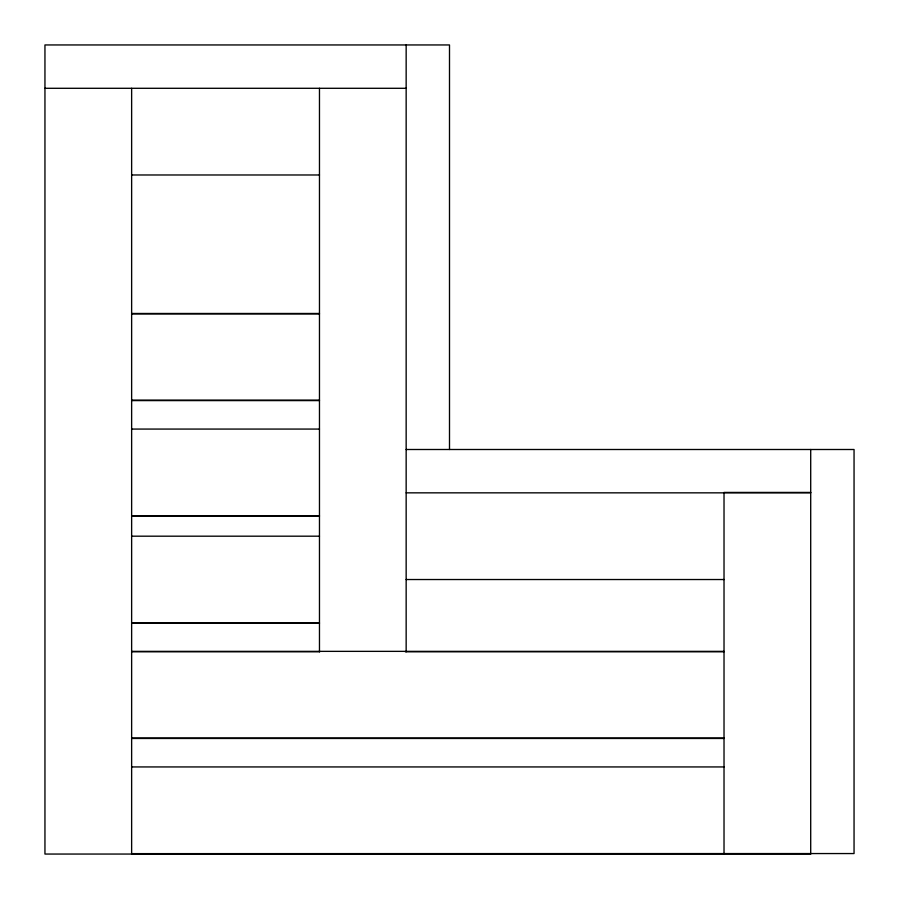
<?xml version="1.0" encoding="UTF-8"?>
<svg xmlns="http://www.w3.org/2000/svg" width="899" height="899" viewBox="0 0 899 899"><rect width="100%" height="100%" fill="white"/><g stroke="black" fill="none" stroke-linecap="round" stroke-linejoin="round"><path stroke-width="1.35" d="M44.95 88.293L406.157 88.293M131.636 174.979L319.471 174.979M131.636 313.481L319.471 313.481M131.636 313.897L319.471 313.897M131.636 400.167L319.471 400.167M131.636 400.594L319.471 400.594M131.636 429.07L319.471 429.07M406.157 449.5L854.05 449.5L854.05 853.556L131.636 853.634M810.707 492.427L724.021 492.427L724.021 853.634M406.157 492.843L810.707 492.843M131.636 515.756L319.471 515.756M131.636 516.172L319.471 516.172M131.636 536.186L319.471 536.186M406.157 579.529L724.133 579.529M131.636 622.883L319.471 622.883M131.636 623.299L319.471 623.299M131.636 651.359L724.021 651.359M131.636 651.775L319.741 651.775M405.37 651.775L724.021 651.775M131.636 738.045L724.021 738.045M131.636 738.461L724.021 738.461M131.636 766.937L724.021 766.937M810.819 854.05L44.95 854.05L44.95 44.95L449.5 44.95L449.5 449.5M810.707 449.5L810.707 853.634M406.157 44.95L406.157 651.775M319.471 88.293L319.471 651.775M131.636 88.293L131.636 854.05"/></g></svg>
